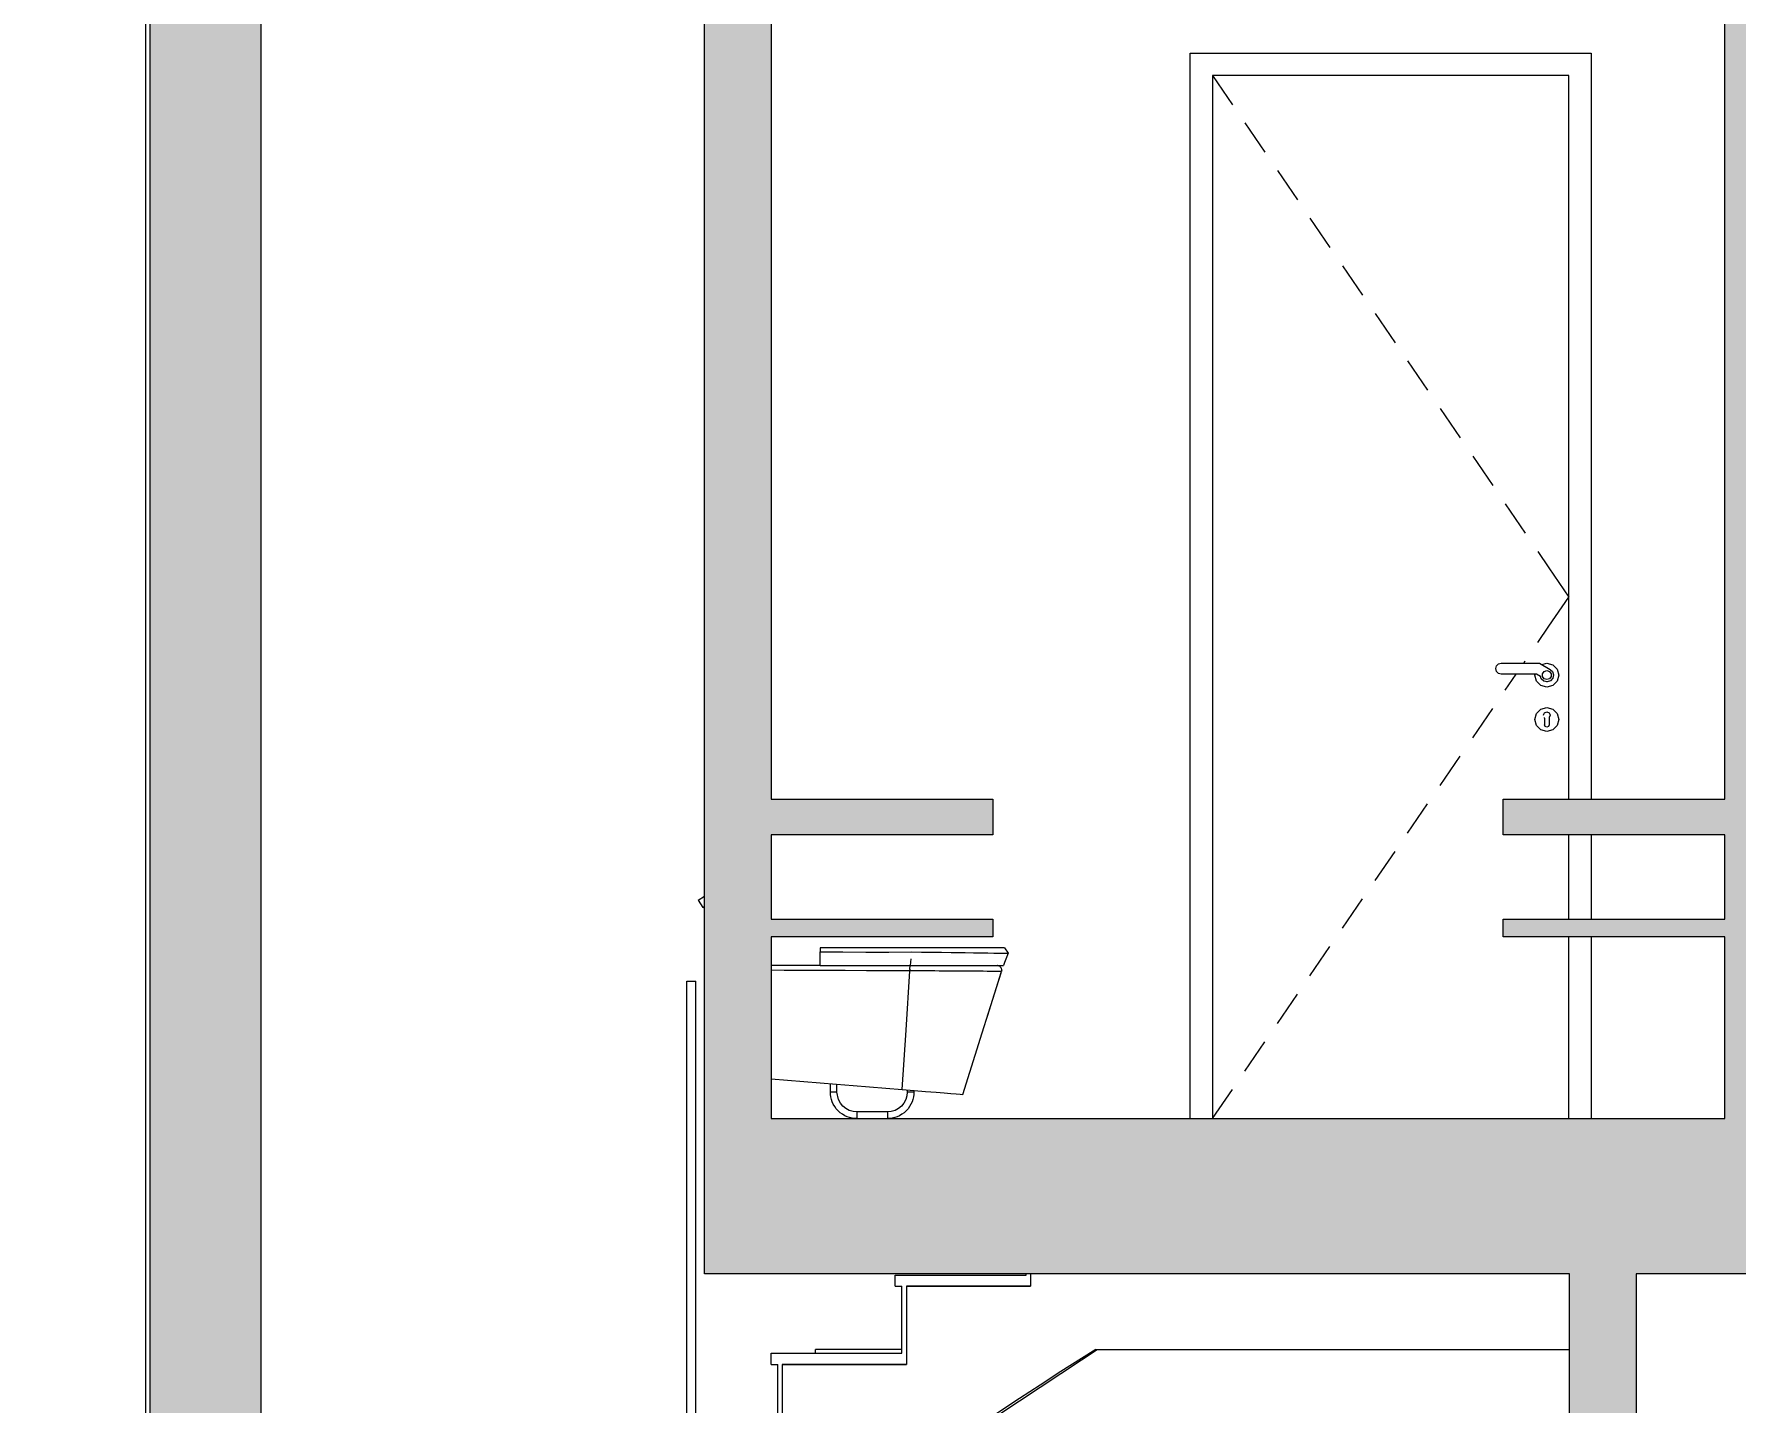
# Model space of a CAD drawing. Header units: metres. Extents: x -111189 to -108577, y -72951 to -72647.
# Drawn here: x -108886.759 to -108882.923, y -72939.253 to -72936.167 of the extents above; entities that cross this region are included whole.
import ezdxf

# ---------------------------------------------------------------- set-up
doc = ezdxf.new("R2010")
doc.units = ezdxf.units.M
doc.header["$MEASUREMENT"] = 0
for name, color, linetype in [('02 - PASSEIOS', 7, 'Continuous'), ('03 - LAJES', 7, 'Continuous'), ('04 - TECTO FALSO', 7, 'Continuous'), ('05 - PAREDES..35', 7, 'Continuous'), ('06 - ESCADA INTERIOR', 7, 'Continuous'), ('06 - FORRA', 7, 'Continuous'), ('08 - EQUIPAMENTO FIXO', 7, 'Continuous'), ('12 - COTAS GERAIS', 7, 'Continuous')]:
    doc.layers.add(name, color=color, linetype=linetype)
doc.styles.add('ESTILO_GERADO_7', font='')
doc.styles.get('ESTILO_GERADO_7').set_extended_font_data('Helvetica')
doc.dimstyles.new('ESTILO_GERADO__5', dxfattribs={"dimtxt": 0.15, "dimasz": 0.114, "dimexe": 0.18, "dimexo": 0.0625, "dimgap": 0, "dimtad": 1, "dimzin": 0, "dimdsep": 46, "dimtxsty": 'ESTILO_GERADO_7', "dimblk": 'ARROWHEAD_2', "dimblk1": 'ARROWHEAD_2', "dimblk2": 'ARROWHEAD_2', "dimcen": 0.09, "dimse1": 1, "dimse2": 1, "dimclrd": 7, "dimclre": 7, "dimclrt": 7, "dimadec": 0, "dimazin": 0, "dimtfac": 1, "dimtdec": 4, "dimtmove": 0, "dimatfit": 3, "dimfxl": 1, "dimtolj": 1, "dimtzin": 0, "dimarcsym": 0})

# ---------------------------------------------------------------- blocks, each defined once
blk = doc.blocks.new('Corte Elem_768_1', base_point=(-109050.7279, -72941.9624))
at = {"layer": '05 - PAREDES..35', "linetype": 'Continuous', "lineweight": 13}
blk.add_hatch(color=251, dxfattribs=at).paths.add_polyline_path([(-108886.2478, -72938.9624), (-108886.4978, -72938.9624), (-108886.4978, -72942.1124), (-108886.2478, -72942.1124)])
at = {"layer": '05 - PAREDES..35', "color": 7, "linetype": 'Continuous', "lineweight": 20}
for p, q in [((-108886.4978, -72941.3624), (-108886.4978, -72938.9624)), ((-108886.2478, -72938.9624), (-108886.2478, -72940.5519)), ((-108886.2478, -72940.953), (-108886.2478, -72942.1124))]:
    blk.add_line(p, q, dxfattribs=at)
blk = doc.blocks.new('Corte Elem_772_1', base_point=(-109050.7279, -72941.9624))
at = {"layer": '03 - LAJES', "linetype": 'Continuous', "lineweight": 13}
for points in [[(-108886.4978, -72938.9624), (-108886.2478, -72938.9624), (-108886.2478, -72938.7624), (-108886.4978, -72938.7624)], [(-108885.2478, -72938.7624), (-108885.2478, -72938.9624), (-108876.3478, -72938.9624), (-108876.3478, -72938.7624)]]:
    blk.add_hatch(color=251, dxfattribs=at).paths.add_polyline_path(points)
at = {"layer": '03 - LAJES', "color": 7, "linetype": 'Continuous', "lineweight": 20}
for p, q in [((-108886.4978, -72938.9624), (-108886.4978, -72938.7624)), ((-108886.2478, -72938.7624), (-108886.2478, -72938.9624)), ((-108885.2478, -72938.9624), (-108885.2478, -72938.7624)), ((-108883.2978, -72938.9624), (-108885.2478, -72938.9624)), ((-108882.2478, -72938.9624), (-108883.1478, -72938.9624))]:
    blk.add_line(p, q, dxfattribs=at)
blk = doc.blocks.new('Corte Elem_794_1', base_point=(-109050.7279, -72941.9624))
at = {"layer": '05 - PAREDES..35', "linetype": 'Continuous', "lineweight": 13}
blk.add_hatch(color=251, dxfattribs=at).paths.add_polyline_path([(-108883.1478, -72942.1124), (-108883.1478, -72938.9624), (-108883.2978, -72938.9624), (-108883.2978, -72942.1124)])
at = {"layer": '05 - PAREDES..35', "color": 7, "linetype": 'Continuous', "lineweight": 20}
for p, q in [((-108883.2978, -72941.9624), (-108883.2978, -72938.9624)), ((-108883.1478, -72938.9624), (-108883.1478, -72941.2424)), ((-108883.1478, -72941.3224), (-108883.1478, -72941.5124)), ((-108883.1478, -72941.5524), (-108883.1478, -72941.9624))]:
    blk.add_line(p, q, dxfattribs=at)
blk = doc.blocks.new('Corte Elem_800_1', base_point=(-109050.7279, -72941.9624))
at = {"layer": '05 - PAREDES..35', "linetype": 'Continuous', "lineweight": 13}
blk.add_hatch(color=251, dxfattribs=at).paths.add_polyline_path([(-108886.2478, -72934.6692), (-108886.4978, -72934.6692), (-108886.4978, -72938.7624), (-108886.2478, -72938.7624)])
at = {"layer": '05 - PAREDES..35', "color": 7, "linetype": 'Continuous', "lineweight": 20}
for p, q in [((-108886.4978, -72938.7624), (-108886.4978, -72934.6692)), ((-108886.2478, -72934.6692), (-108886.2478, -72936.0424)), ((-108886.2478, -72936.0624), (-108886.2478, -72938.7624))]:
    blk.add_line(p, q, dxfattribs=at)
blk = doc.blocks.new('Corte Elem_803_1', base_point=(-109050.7279, -72941.9624))
at = {"layer": '05 - PAREDES..35', "linetype": 'Continuous', "lineweight": 13}
blk.add_hatch(color=251, dxfattribs=at).paths.add_polyline_path([(-108885.2478, -72934.6692), (-108885.2478, -72938.7624), (-108885.0978, -72938.7624), (-108885.0978, -72934.6692)])
at = {"layer": '05 - PAREDES..35', "color": 7, "linetype": 'Continuous', "lineweight": 20}
for p, q in [((-108885.2478, -72936.0424), (-108885.2478, -72934.6692)), ((-108885.0978, -72934.6692), (-108885.0978, -72934.9868)), ((-108885.0978, -72935.0097), (-108885.0978, -72937.8924)), ((-108885.2478, -72938.7624), (-108885.2478, -72936.0624)), ((-108885.0978, -72937.9724), (-108885.0978, -72938.1624)), ((-108885.0978, -72938.2024), (-108885.0978, -72938.6124))]:
    blk.add_line(p, q, dxfattribs=at)
blk = doc.blocks.new('Corte Elem_806_1', base_point=(-109050.7279, -72941.9624))
at = {"layer": '05 - PAREDES..35', "linetype": 'Continuous', "lineweight": 13}
blk.add_hatch(color=251, dxfattribs=at).paths.add_polyline_path([(-108882.9478, -72938.7624), (-108882.7978, -72938.7624), (-108882.7978, -72934.6692), (-108882.9478, -72934.6692)])
at = {"layer": '05 - PAREDES..35', "color": 7, "linetype": 'Continuous', "lineweight": 20}
for p, q in [((-108882.9478, -72937.8924), (-108882.9478, -72934.6692)), ((-108882.7978, -72934.6692), (-108882.7978, -72936.2124)), ((-108882.9478, -72938.1624), (-108882.9478, -72937.9724)), ((-108882.9478, -72938.6124), (-108882.9478, -72938.2024)), ((-108882.7978, -72938.5124), (-108882.7978, -72938.6124))]:
    blk.add_line(p, q, dxfattribs=at)
blk = doc.blocks.new('Corte Elem_810_1', base_point=(-109050.7279, -72941.9624))
at = {"layer": '03 - LAJES', "linetype": 'Continuous', "lineweight": 13}
blk.add_hatch(color=251, dxfattribs=at).paths.add_polyline_path([(-108885.0978, -72938.7624), (-108882.9478, -72938.7624), (-108882.9478, -72938.6124), (-108885.0978, -72938.6124)])
at = {"layer": '03 - LAJES', "color": 7, "linetype": 'Continuous', "lineweight": 20}
blk.add_line((-108885.0978, -72938.6124), (-108882.9478, -72938.6124), dxfattribs=at)
blk = doc.blocks.new('Corte Elem_811_1', base_point=(-109050.7279, -72941.9624))
at = {"layer": '08 - EQUIPAMENTO FIXO', "color": 7, "linetype": 'Continuous', "lineweight": 13}
for p, q in [((-108884.7799, -72938.2275), (-108884.9873, -72938.2275)), ((-108884.9873, -72938.2275), (-108884.9873, -72938.2286)), ((-108884.9873, -72938.2286), (-108884.9873, -72938.2296)), ((-108884.9873, -72938.2296), (-108884.9873, -72938.2307)), ((-108884.9873, -72938.2307), (-108884.9873, -72938.2318)), ((-108884.9873, -72938.2318), (-108884.9873, -72938.2328)), ((-108884.9873, -72938.2328), (-108884.9873, -72938.2339)), ((-108884.9873, -72938.2339), (-108884.9873, -72938.235)), ((-108884.9873, -72938.235), (-108884.9873, -72938.236)), ((-108884.9873, -72938.252), (-108884.9873, -72938.236)), ((-108884.9873, -72938.236), (-108884.9358, -72938.2367)), ((-108884.9358, -72938.2367), (-108884.8842, -72938.2368)), ((-108884.8842, -72938.2368), (-108884.8326, -72938.2369)), ((-108884.8326, -72938.2369), (-108884.7811, -72938.2367)), ((-108884.7811, -72938.2367), (-108884.7587, -72938.237)), ((-108884.7499, -72938.2275), (-108884.7799, -72938.2275)), ((-108884.7587, -72938.237), (-108884.7362, -72938.2371)), ((-108884.7191, -72938.2275), (-108884.7499, -72938.2275)), ((-108884.7362, -72938.2371), (-108884.714, -72938.2373)), ((-108884.6891, -72938.2275), (-108884.7191, -72938.2275)), ((-108884.714, -72938.2373), (-108884.6921, -72938.2376)), ((-108884.6921, -72938.2376), (-108884.676, -72938.2379)), ((-108884.6603, -72938.2275), (-108884.6891, -72938.2275)), ((-108884.676, -72938.2379), (-108884.6605, -72938.2381)), ((-108884.6605, -72938.2381), (-108884.6418, -72938.2384)), ((-108884.6357, -72938.2275), (-108884.6603, -72938.2275)), ((-108884.6418, -72938.2384), (-108884.6247, -72938.2387)), ((-108884.6138, -72938.2275), (-108884.6357, -72938.2275)), ((-108884.6247, -72938.2387), (-108884.6093, -72938.2389)), ((-108884.5959, -72938.2275), (-108884.6138, -72938.2275)), ((-108884.6093, -72938.2389), (-108884.5958, -72938.2391)), ((-108884.5827, -72938.2275), (-108884.5959, -72938.2275)), ((-108884.5746, -72938.2275), (-108884.5827, -72938.2275)), ((-108884.5719, -72938.2275), (-108884.5746, -72938.2275)), ((-108884.5719, -72938.2275), (-108884.5637, -72938.2396)), ((-108885.0193, -72938.2675), (-108885.0978, -72938.2675)), ((-108884.9873, -72938.2675), (-108885.0193, -72938.2675)), ((-108884.9873, -72938.2675), (-108884.9873, -72938.252)), ((-108884.9873, -72938.2675), (-108884.8849, -72938.2675)), ((-108884.8849, -72938.2675), (-108884.7843, -72938.2675)), ((-108884.7851, -72938.2755), (-108884.785, -72938.2736)), ((-108884.7851, -72938.2755), (-108884.7851, -72938.2768)), ((-108884.7851, -72938.278), (-108884.7851, -72938.2768)), ((-108884.785, -72938.2736), (-108884.7849, -72938.2718)), ((-108884.7849, -72938.2718), (-108884.7847, -72938.2703)), ((-108884.7847, -72938.2703), (-108884.7845, -72938.269)), ((-108884.7845, -72938.269), (-108884.7842, -72938.2681)), ((-108884.7827, -72938.2522), (-108884.7843, -72938.2675)), ((-108884.7843, -72938.2675), (-108884.7443, -72938.2675)), ((-108884.7842, -72938.2681), (-108884.784, -72938.2676)), ((-108884.784, -72938.2676), (-108884.7838, -72938.2675)), ((-108884.7443, -72938.2675), (-108884.7049, -72938.2675)), ((-108884.7049, -72938.2675), (-108884.6703, -72938.2675)), ((-108884.6703, -72938.2675), (-108884.6678, -72938.2675)), ((-108884.6678, -72938.2675), (-108884.6389, -72938.2675)), ((-108884.6389, -72938.2675), (-108884.6156, -72938.2675)), ((-108884.6156, -72938.2675), (-108884.5969, -72938.2675)), ((-108884.5969, -72938.2675), (-108884.5865, -72938.2675)), ((-108884.5958, -72938.2391), (-108884.5875, -72938.2393)), ((-108884.5868, -72938.2675), (-108884.5878, -72938.2675)), ((-108884.5875, -72938.2393), (-108884.5804, -72938.2394)), ((-108884.5857, -72938.2677), (-108884.5868, -72938.2675)), ((-108884.5865, -72938.2675), (-108884.5822, -72938.2675)), ((-108884.5846, -72938.268), (-108884.5857, -72938.2677)), ((-108884.5835, -72938.2684), (-108884.5846, -72938.268)), ((-108884.5825, -72938.269), (-108884.5835, -72938.2684)), ((-108884.5815, -72938.2698), (-108884.5825, -72938.269)), ((-108884.5822, -72938.2675), (-108884.5742, -72938.2675)), ((-108884.5805, -72938.2706), (-108884.5815, -72938.2698)), ((-108884.5797, -72938.2716), (-108884.5805, -72938.2706)), ((-108884.5804, -72938.2394), (-108884.5744, -72938.2395)), ((-108884.579, -72938.2726), (-108884.5797, -72938.2716)), ((-108884.5785, -72938.2738), (-108884.579, -72938.2726)), ((-108884.5781, -72938.275), (-108884.5785, -72938.2738)), ((-108884.5779, -72938.2761), (-108884.5781, -72938.275)), ((-108884.5778, -72938.2773), (-108884.5779, -72938.2761)), ((-108884.5778, -72938.2784), (-108884.5778, -72938.2773)), ((-108884.5744, -72938.2395), (-108884.5697, -72938.2395)), ((-108884.5716, -72938.2607), (-108884.5742, -72938.2675)), ((-108884.5716, -72938.2607), (-108884.5741, -72938.2675)), ((-108884.5685, -72938.2527), (-108884.5716, -72938.2607)), ((-108884.5697, -72938.2395), (-108884.5657, -72938.2396)), ((-108884.5637, -72938.2396), (-108884.5685, -72938.2527)), ((-108884.5657, -72938.2396), (-108884.5637, -72938.2396)), ((-108885.0684, -72938.2781), (-108885.0978, -72938.278)), ((-108885.0389, -72938.2782), (-108885.0684, -72938.2781)), ((-108885.0094, -72938.2783), (-108885.0389, -72938.2782)), ((-108884.9799, -72938.2784), (-108885.0094, -72938.2783)), ((-108884.9312, -72938.2786), (-108884.9799, -72938.2784)), ((-108884.8825, -72938.2788), (-108884.9312, -72938.2786)), ((-108884.8338, -72938.279), (-108884.8825, -72938.2788)), ((-108884.7851, -72938.2791), (-108884.8338, -72938.279)), ((-108884.7936, -72938.4129), (-108884.7851, -72938.2791)), ((-108884.7851, -72938.2791), (-108884.7851, -72938.278)), ((-108884.7679, -72938.2793), (-108884.7851, -72938.2791)), ((-108884.7506, -72938.2794), (-108884.7679, -72938.2793)), ((-108884.7284, -72938.2795), (-108884.7506, -72938.2794)), ((-108884.7193, -72938.2796), (-108884.7284, -72938.2795)), ((-108884.7103, -72938.2796), (-108884.7193, -72938.2796)), ((-108884.7013, -72938.2797), (-108884.7103, -72938.2796)), ((-108884.6924, -72938.2798), (-108884.7013, -72938.2797)), ((-108884.6837, -72938.2798), (-108884.6924, -72938.2798)), ((-108884.6752, -72938.2799), (-108884.6837, -72938.2798)), ((-108884.6604, -72938.28), (-108884.6752, -72938.2799)), ((-108884.6538, -72938.28), (-108884.6604, -72938.28)), ((-108884.6473, -72938.2801), (-108884.6538, -72938.28)), ((-108884.641, -72938.2801), (-108884.6473, -72938.2801)), ((-108884.6354, -72938.2801), (-108884.641, -72938.2801)), ((-108884.6299, -72938.2802), (-108884.6354, -72938.2801)), ((-108884.6197, -72938.2802), (-108884.6299, -72938.2802)), ((-108884.622, -72938.4191), (-108884.5792, -72938.2836)), ((-108884.6105, -72938.2803), (-108884.6197, -72938.2802)), ((-108884.5974, -72938.2804), (-108884.6105, -72938.2803)), ((-108884.6103, -72938.3816), (-108884.5783, -72938.2805)), ((-108884.5937, -72938.2804), (-108884.5974, -72938.2804)), ((-108884.5904, -72938.2804), (-108884.5937, -72938.2804)), ((-108884.5872, -72938.2804), (-108884.5904, -72938.2804)), ((-108884.5845, -72938.2805), (-108884.5872, -72938.2804)), ((-108884.5801, -72938.2805), (-108884.5845, -72938.2805)), ((-108884.5783, -72938.2805), (-108884.5801, -72938.2805)), ((-108884.578, -72938.2795), (-108884.5783, -72938.2805)), ((-108884.578, -72938.2795), (-108884.5778, -72938.2784)), ((-108884.8022, -72938.5467), (-108884.7936, -72938.4129)), ((-108884.6658, -72938.5576), (-108884.622, -72938.4191)), ((-108885.0978, -72938.523), (-108885.0609, -72938.526)), ((-108885.0609, -72938.526), (-108885.024, -72938.5289)), ((-108885.024, -72938.5289), (-108884.987, -72938.5319)), ((-108884.987, -72938.5319), (-108884.9501, -72938.5348)), ((-108884.9643, -72938.5368), (-108884.9643, -72938.5337)), ((-108884.9643, -72938.5524), (-108884.9643, -72938.5368)), ((-108884.9501, -72938.5348), (-108884.9131, -72938.5378)), ((-108884.9493, -72938.5524), (-108884.9493, -72938.5349)), ((-108884.9131, -72938.5378), (-108884.8762, -72938.5408)), ((-108884.8762, -72938.5408), (-108884.8392, -72938.5437)), ((-108884.8392, -72938.5437), (-108884.8022, -72938.5467)), ((-108884.9632, -72938.5524), (-108884.9643, -72938.5524)), ((-108884.9641, -72938.5578), (-108884.9643, -72938.5524)), ((-108884.9633, -72938.5633), (-108884.9641, -72938.5578)), ((-108884.962, -72938.5689), (-108884.9633, -72938.5633)), ((-108884.9599, -72938.5524), (-108884.9632, -72938.5524)), ((-108884.9601, -72938.5745), (-108884.962, -72938.5689)), ((-108884.9576, -72938.58), (-108884.9601, -72938.5745)), ((-108884.9548, -72938.5524), (-108884.9599, -72938.5524)), ((-108884.9545, -72938.5853), (-108884.9576, -72938.58)), ((-108884.9493, -72938.5524), (-108884.9548, -72938.5524)), ((-108884.9459, -72938.5696), (-108884.9493, -72938.5524)), ((-108884.9417, -72938.5774), (-108884.9459, -72938.5696)), ((-108884.9361, -72938.5842), (-108884.9417, -72938.5774)), ((-108884.7983, -72938.5774), (-108884.8039, -72938.5842)), ((-108884.8022, -72938.5467), (-108884.7756, -72938.5488)), ((-108884.7942, -72938.5696), (-108884.7983, -72938.5774)), ((-108884.7916, -72938.5612), (-108884.7942, -72938.5696)), ((-108884.7908, -72938.5524), (-108884.7916, -72938.5612)), ((-108884.7908, -72938.5476), (-108884.7908, -72938.5524)), ((-108884.7852, -72938.5524), (-108884.7908, -72938.5524)), ((-108884.7825, -72938.58), (-108884.7855, -72938.5853)), ((-108884.7801, -72938.5524), (-108884.7852, -72938.5524)), ((-108884.78, -72938.5745), (-108884.7825, -72938.58)), ((-108884.7768, -72938.5524), (-108884.7801, -72938.5524)), ((-108884.7781, -72938.5689), (-108884.78, -72938.5745)), ((-108884.7768, -72938.5633), (-108884.7781, -72938.5689)), ((-108884.7758, -72938.5524), (-108884.7768, -72938.5524)), ((-108884.776, -72938.5578), (-108884.7768, -72938.5633)), ((-108884.7758, -72938.5524), (-108884.776, -72938.5578)), ((-108884.7758, -72938.5488), (-108884.7758, -72938.5524)), ((-108884.7756, -72938.5488), (-108884.7498, -72938.5509)), ((-108884.7498, -72938.5509), (-108884.7258, -72938.5528)), ((-108884.7258, -72938.5528), (-108884.7074, -72938.5543)), ((-108884.7074, -72938.5543), (-108884.6928, -72938.5554)), ((-108884.6928, -72938.5554), (-108884.681, -72938.5564)), ((-108884.681, -72938.5564), (-108884.6717, -72938.5571)), ((-108884.6717, -72938.5571), (-108884.666, -72938.5576)), ((-108884.666, -72938.5576), (-108884.6658, -72938.5576)), ((-108884.9509, -72938.5902), (-108884.9545, -72938.5853)), ((-108884.9467, -72938.5948), (-108884.9509, -72938.5902)), ((-108884.9421, -72938.599), (-108884.9467, -72938.5948)), ((-108884.9371, -72938.6026), (-108884.9421, -72938.599)), ((-108884.9319, -72938.6057), (-108884.9371, -72938.6026)), ((-108884.9293, -72938.5898), (-108884.9361, -72938.5842)), ((-108884.9264, -72938.6082), (-108884.9319, -72938.6057)), ((-108884.9215, -72938.594), (-108884.9293, -72938.5898)), ((-108884.9208, -72938.6101), (-108884.9264, -72938.6082)), ((-108884.9131, -72938.5966), (-108884.9215, -72938.594)), ((-108884.9152, -72938.6114), (-108884.9208, -72938.6101)), ((-108884.9097, -72938.6122), (-108884.9152, -72938.6114)), ((-108884.9043, -72938.5974), (-108884.9131, -72938.5966)), ((-108884.9043, -72938.6124), (-108884.9097, -72938.6122)), ((-108884.8815, -72938.5974), (-108884.9043, -72938.5974)), ((-108884.9043, -72938.5974), (-108884.9043, -72938.6029)), ((-108884.9043, -72938.6029), (-108884.9043, -72938.608)), ((-108884.9043, -72938.608), (-108884.9043, -72938.6114)), ((-108884.9043, -72938.6114), (-108884.9043, -72938.6124)), ((-108884.8586, -72938.5974), (-108884.8815, -72938.5974)), ((-108884.8358, -72938.5974), (-108884.8586, -72938.5974)), ((-108884.827, -72938.5966), (-108884.8358, -72938.5974)), ((-108884.8358, -72938.5974), (-108884.8358, -72938.6029)), ((-108884.8358, -72938.6029), (-108884.8358, -72938.608)), ((-108884.8358, -72938.608), (-108884.8358, -72938.6114)), ((-108884.8358, -72938.6114), (-108884.8358, -72938.6124)), ((-108884.8304, -72938.6122), (-108884.8358, -72938.6124)), ((-108884.8248, -72938.6114), (-108884.8304, -72938.6122)), ((-108884.8185, -72938.594), (-108884.827, -72938.5966)), ((-108884.8192, -72938.6101), (-108884.8248, -72938.6114)), ((-108884.8137, -72938.6082), (-108884.8192, -72938.6101)), ((-108884.8107, -72938.5898), (-108884.8185, -72938.594)), ((-108884.8082, -72938.6057), (-108884.8137, -72938.6082)), ((-108884.8039, -72938.5842), (-108884.8107, -72938.5898)), ((-108884.8029, -72938.6026), (-108884.8082, -72938.6057)), ((-108884.7979, -72938.599), (-108884.8029, -72938.6026)), ((-108884.7933, -72938.5948), (-108884.7979, -72938.599)), ((-108884.7892, -72938.5902), (-108884.7933, -72938.5948)), ((-108884.7855, -72938.5853), (-108884.7892, -72938.5902))]:
    blk.add_line(p, q, dxfattribs=at)
at = {"layer": '08 - EQUIPAMENTO FIXO', "color": 251, "linetype": 'Continuous', "lineweight": 13}
for p, q in [((-108884.8304, -72938.6122), (-108884.8304, -72938.6122)), ((-108884.8248, -72938.6114), (-108884.8248, -72938.6114)), ((-108884.8192, -72938.6101), (-108884.8192, -72938.6101)), ((-108884.8137, -72938.6082), (-108884.8137, -72938.6082)), ((-108884.8082, -72938.6057), (-108884.8082, -72938.6057)), ((-108884.8029, -72938.6026), (-108884.8029, -72938.6026)), ((-108884.7979, -72938.599), (-108884.7979, -72938.599)), ((-108884.7933, -72938.5948), (-108884.7933, -72938.5948))]:
    blk.add_line(p, q, dxfattribs=at)
blk = doc.blocks.new('Corte Elem_831_1', base_point=(-109050.7279, -72941.9624))
at = {"layer": '05 - PAREDES..35', "color": 251, "linetype": 'Continuous', "lineweight": 13}
for p, q in [((-108884.1532, -72938.6124), (-108884.1532, -72936.2104)), ((-108884.1532, -72936.2104), (-108883.2492, -72936.2104)), ((-108883.2492, -72936.2104), (-108883.2492, -72937.8924)), ((-108884.1032, -72936.2604), (-108884.1032, -72938.6124)), ((-108884.1032, -72936.2604), (-108884.0581, -72936.3265)), ((-108883.2992, -72936.2604), (-108884.1032, -72936.2604)), ((-108883.2992, -72937.8924), (-108883.2992, -72936.2604)), ((-108884.0298, -72936.3677), (-108883.9847, -72936.4338)), ((-108883.9565, -72936.4751), (-108883.9113, -72936.5411)), ((-108883.8831, -72936.5824), (-108883.838, -72936.6484)), ((-108883.8097, -72936.6897), (-108883.7646, -72936.7557)), ((-108883.7364, -72936.797), (-108883.6912, -72936.863)), ((-108883.663, -72936.9043), (-108883.6178, -72936.9704)), ((-108883.5896, -72937.0116), (-108883.5445, -72937.0777)), ((-108883.5163, -72937.119), (-108883.4711, -72937.185)), ((-108883.4429, -72937.2263), (-108883.3977, -72937.2923)), ((-108883.3695, -72937.3336), (-108883.3444, -72937.3704)), ((-108883.3444, -72937.3704), (-108883.2992, -72937.4364)), ((-108883.3444, -72937.5025), (-108883.2992, -72937.4364)), ((-108883.3695, -72937.5392), (-108883.3444, -72937.5025)), ((-108883.458, -72937.587), (-108883.4522, -72937.5854)), ((-108883.4522, -72937.5854), (-108883.366, -72937.5854)), ((-108883.4011, -72937.5854), (-108883.3977, -72937.5805)), ((-108883.366, -72937.5854), (-108883.3413, -72937.5997)), ((-108883.3607, -72937.5885), (-108883.3492, -72937.5854)), ((-108883.3492, -72937.5854), (-108883.3357, -72937.589)), ((-108883.4643, -72937.5979), (-108883.4627, -72937.5916)), ((-108883.4627, -72937.6042), (-108883.4643, -72937.5979)), ((-108883.4627, -72937.5916), (-108883.458, -72937.587)), ((-108883.458, -72937.6089), (-108883.4627, -72937.6042)), ((-108883.4522, -72937.6104), (-108883.458, -72937.6089)), ((-108883.3727, -72937.6104), (-108883.4522, -72937.6104)), ((-108883.4429, -72937.6466), (-108883.4182, -72937.6104)), ((-108883.3762, -72937.6124), (-108883.3757, -72937.6104)), ((-108883.3726, -72937.6259), (-108883.3762, -72937.6124)), ((-108883.3635, -72937.6157), (-108883.3727, -72937.6104)), ((-108883.3619, -72937.6207), (-108883.3635, -72937.6157)), ((-108883.3622, -72937.6199), (-108883.3625, -72937.6188)), ((-108883.3621, -72937.62), (-108883.3622, -72937.6199)), ((-108883.3561, -72937.6259), (-108883.3619, -72937.6207)), ((-108883.3587, -72937.6093), (-108883.3551, -72937.6043)), ((-108883.3587, -72937.6155), (-108883.3587, -72937.6093)), ((-108883.3551, -72937.6205), (-108883.3587, -72937.6155)), ((-108883.3567, -72937.6254), (-108883.3573, -72937.6248)), ((-108883.3551, -72937.6043), (-108883.3492, -72937.6024)), ((-108883.3492, -72937.6224), (-108883.3551, -72937.6205)), ((-108883.3492, -72937.6024), (-108883.3433, -72937.6043)), ((-108883.3433, -72937.6205), (-108883.3492, -72937.6224)), ((-108883.3433, -72937.6043), (-108883.3397, -72937.6093)), ((-108883.3397, -72937.6155), (-108883.3433, -72937.6205)), ((-108883.3413, -72937.5997), (-108883.3362, -72937.6047)), ((-108883.3359, -72937.6197), (-108883.3412, -72937.6253)), ((-108883.3397, -72937.6093), (-108883.3397, -72937.6155)), ((-108883.3362, -72937.6047), (-108883.3341, -72937.6122)), ((-108883.3341, -72937.6122), (-108883.3359, -72937.6197)), ((-108883.3357, -72937.589), (-108883.3258, -72937.5989)), ((-108883.3258, -72937.5989), (-108883.3222, -72937.6124)), ((-108883.3222, -72937.6124), (-108883.3258, -72937.6259)), ((-108883.3627, -72937.6358), (-108883.3726, -72937.6259)), ((-108883.3492, -72937.6394), (-108883.3627, -72937.6358)), ((-108883.3566, -72937.6254), (-108883.3567, -72937.6254)), ((-108883.3486, -72937.6275), (-108883.3561, -72937.6259)), ((-108883.3492, -72937.6274), (-108883.3496, -72937.6273)), ((-108883.3357, -72937.6358), (-108883.3492, -72937.6394)), ((-108883.3412, -72937.6253), (-108883.3486, -72937.6275)), ((-108883.3258, -72937.6259), (-108883.3357, -72937.6358)), ((-108883.5163, -72937.7539), (-108883.4711, -72937.6878)), ((-108883.3762, -72937.7124), (-108883.3726, -72937.6989)), ((-108883.3726, -72937.6989), (-108883.3627, -72937.689)), ((-108883.3627, -72937.689), (-108883.3492, -72937.6854)), ((-108883.3567, -72937.7027), (-108883.3559, -72937.7008)), ((-108883.3559, -72937.7008), (-108883.3546, -72937.6973)), ((-108883.3546, -72937.6973), (-108883.3492, -72937.695)), ((-108883.3492, -72937.6854), (-108883.3357, -72937.689)), ((-108883.3492, -72937.695), (-108883.3438, -72937.6973)), ((-108883.3438, -72937.6973), (-108883.3425, -72937.7008)), ((-108883.3425, -72937.7008), (-108883.3417, -72937.7027)), ((-108883.3357, -72937.689), (-108883.3258, -72937.6989)), ((-108883.3258, -72937.6989), (-108883.3222, -72937.7124)), ((-108883.3726, -72937.7259), (-108883.3762, -72937.7124)), ((-108883.3627, -72937.7358), (-108883.3726, -72937.7259)), ((-108883.3492, -72937.7394), (-108883.3627, -72937.7358)), ((-108883.3542, -72937.7095), (-108883.3542, -72937.708)), ((-108883.3542, -72937.7095), (-108883.3542, -72937.7124)), ((-108883.3542, -72937.7124), (-108883.3542, -72937.7153)), ((-108883.3542, -72937.7153), (-108883.3542, -72937.7211)), ((-108883.3542, -72937.7211), (-108883.3542, -72937.7249)), ((-108883.3527, -72937.7285), (-108883.3542, -72937.7249)), ((-108883.3492, -72937.7299), (-108883.3527, -72937.7285)), ((-108883.3457, -72937.7285), (-108883.3492, -72937.7299)), ((-108883.3357, -72937.7358), (-108883.3492, -72937.7394)), ((-108883.3442, -72937.7249), (-108883.3457, -72937.7285)), ((-108883.3417, -72937.7027), (-108883.3442, -72937.708)), ((-108883.3442, -72937.708), (-108883.3442, -72937.7095)), ((-108883.3442, -72937.7095), (-108883.3442, -72937.7124)), ((-108883.3442, -72937.7124), (-108883.3442, -72937.7153)), ((-108883.3442, -72937.7153), (-108883.3442, -72937.7211)), ((-108883.3442, -72937.7211), (-108883.3442, -72937.7249)), ((-108883.3258, -72937.7259), (-108883.3357, -72937.7358)), ((-108883.3222, -72937.7124), (-108883.3258, -72937.7259)), ((-108883.5896, -72937.8612), (-108883.5445, -72937.7952)), ((-108883.663, -72937.9685), (-108883.6178, -72937.9025)), ((-108883.2992, -72938.1624), (-108883.2992, -72937.9724)), ((-108883.2492, -72937.9724), (-108883.2492, -72938.1624)), ((-108883.7364, -72938.0758), (-108883.6912, -72938.0098)), ((-108883.8097, -72938.1832), (-108883.7646, -72938.1171)), ((-108883.8831, -72938.2905), (-108883.838, -72938.2244)), ((-108883.2992, -72938.6124), (-108883.2992, -72938.2024)), ((-108883.2492, -72938.2024), (-108883.2492, -72938.6124)), ((-108883.9565, -72938.3978), (-108883.9113, -72938.3317)), ((-108884.0298, -72938.5051), (-108883.9847, -72938.4391)), ((-108884.1032, -72938.6124), (-108884.0581, -72938.5464))]:
    blk.add_line(p, q, dxfattribs=at)
blk = doc.blocks.new('Corte Elem_878_1', base_point=(-109050.7279, -72941.9624))
at = {"layer": '08 - EQUIPAMENTO FIXO', "linetype": 'Continuous', "lineweight": 13}
blk.add_hatch(color=251, dxfattribs=at).paths.add_polyline_path([(-108885.0978, -72938.2024), (-108884.5978, -72938.2024), (-108884.5978, -72938.1624), (-108885.0978, -72938.1624)])
at = {"layer": '08 - EQUIPAMENTO FIXO', "color": 7, "linetype": 'Continuous', "lineweight": 20}
for p, q in [((-108885.0978, -72938.1624), (-108884.5978, -72938.1624)), ((-108884.5978, -72938.1624), (-108884.5978, -72938.2024)), ((-108884.5978, -72938.2024), (-108885.0978, -72938.2024))]:
    blk.add_line(p, q, dxfattribs=at)
blk = doc.blocks.new('Corte Elem_879_1', base_point=(-109050.7279, -72941.9624))
at = {"layer": '08 - EQUIPAMENTO FIXO', "linetype": 'Continuous', "lineweight": 13}
blk.add_hatch(color=251, dxfattribs=at).paths.add_polyline_path([(-108885.0978, -72937.9724), (-108884.5978, -72937.9724), (-108884.5978, -72937.8924), (-108885.0978, -72937.8924)])
at = {"layer": '08 - EQUIPAMENTO FIXO', "color": 7, "linetype": 'Continuous', "lineweight": 20}
for p, q in [((-108885.0978, -72937.8924), (-108884.5978, -72937.8924)), ((-108884.5978, -72937.8924), (-108884.5978, -72937.9724)), ((-108884.5978, -72937.9724), (-108885.0978, -72937.9724))]:
    blk.add_line(p, q, dxfattribs=at)
blk = doc.blocks.new('Corte Elem_882_1', base_point=(-109050.7279, -72941.9624))
at = {"layer": '08 - EQUIPAMENTO FIXO', "linetype": 'Continuous', "lineweight": 13}
blk.add_hatch(color=251, dxfattribs=at).paths.add_polyline_path([(-108883.4478, -72938.2024), (-108882.9478, -72938.2024), (-108882.9478, -72938.1624), (-108883.4478, -72938.1624)])
at = {"layer": '08 - EQUIPAMENTO FIXO', "color": 7, "linetype": 'Continuous', "lineweight": 20}
for p, q in [((-108883.4478, -72938.1624), (-108882.9478, -72938.1624)), ((-108883.4478, -72938.2024), (-108883.4478, -72938.1624)), ((-108882.9478, -72938.2024), (-108883.4478, -72938.2024))]:
    blk.add_line(p, q, dxfattribs=at)
blk = doc.blocks.new('Corte Elem_883_1', base_point=(-109050.7279, -72941.9624))
at = {"layer": '08 - EQUIPAMENTO FIXO', "linetype": 'Continuous', "lineweight": 13}
blk.add_hatch(color=251, dxfattribs=at).paths.add_polyline_path([(-108883.4478, -72937.8924), (-108883.4478, -72937.9724), (-108882.9478, -72937.9724), (-108882.9478, -72937.8924)])
at = {"layer": '08 - EQUIPAMENTO FIXO', "color": 7, "linetype": 'Continuous', "lineweight": 20}
for p, q in [((-108883.4478, -72937.8924), (-108882.9478, -72937.8924)), ((-108883.4478, -72937.9724), (-108883.4478, -72937.8924)), ((-108882.9478, -72937.9724), (-108883.4478, -72937.9724))]:
    blk.add_line(p, q, dxfattribs=at)
blk = doc.blocks.new('Corte Elem_908_1', base_point=(-109050.7279, -72941.9624))
at = {"layer": '02 - PASSEIOS', "linetype": 'Continuous', "lineweight": 13}
blk.add_hatch(color=251, dxfattribs=at).paths.add_polyline_path([(-108885.2878, -72939.3506), (-108885.2678, -72939.3506), (-108885.2678, -72939.3268), (-108885.2878, -72939.3268)])
at = {"layer": '02 - PASSEIOS', "color": 251, "linetype": 'Continuous', "lineweight": 13}
for p, q in [((-108885.2878, -72938.6177), (-108885.2878, -72938.3027)), ((-108885.2878, -72938.3027), (-108885.2678, -72938.3027)), ((-108885.2678, -72938.6177), (-108885.2678, -72938.3027))]:
    blk.add_line(p, q, dxfattribs=at)
at = {"layer": '02 - PASSEIOS', "color": 7, "linetype": 'Continuous', "lineweight": 13}
for p, q in [((-108885.2878, -72939.3268), (-108885.2878, -72938.6177)), ((-108885.2678, -72939.3268), (-108885.2678, -72938.6177))]:
    blk.add_line(p, q, dxfattribs=at)
at = {"layer": '02 - PASSEIOS', "color": 7, "linetype": 'Continuous', "lineweight": 20}
for p, q in [((-108885.2878, -72939.3506), (-108885.2878, -72939.3268)), ((-108885.2878, -72939.3268), (-108885.2678, -72939.3268)), ((-108885.2678, -72939.3506), (-108885.2878, -72939.3506)), ((-108885.2678, -72939.3268), (-108885.2678, -72939.3506))]:
    blk.add_line(p, q, dxfattribs=at)
blk = doc.blocks.new('Corte Elem_945_1', base_point=(-109050.7279, -72941.9624))
at = {"layer": '06 - ESCADA INTERIOR', "color": 251, "linetype": 'Continuous', "lineweight": 13}
blk.add_line((-108885.0828, -72939.3177), (-108885.0828, -72939.1664), dxfattribs=at)
blk = doc.blocks.new('Corte Elem_946_1', base_point=(-109050.7279, -72941.9624))
at = {"layer": '06 - ESCADA INTERIOR', "color": 251, "linetype": 'Continuous', "lineweight": 13}
for p, q in [((-108885.0978, -72939.1414), (-108884.8028, -72939.1414)), ((-108885.0978, -72939.1664), (-108885.0978, -72939.1414)), ((-108885.0978, -72939.1664), (-108885.0828, -72939.1664)), ((-108885.0728, -72939.1664), (-108884.7928, -72939.1664))]:
    blk.add_line(p, q, dxfattribs=at)
blk = doc.blocks.new('Corte Elem_947_1', base_point=(-109050.7279, -72941.9624))
at = {"layer": '06 - ESCADA INTERIOR', "linetype": 'Continuous', "lineweight": 13}
blk.add_hatch(color=251, dxfattribs=at).paths.add_polyline_path([(-108886.2478, -72940.5769), (-108886.2478, -72940.953), (-108885.9838, -72940.9521), (-108885.9368, -72940.9519), (-108885.4088, -72940.9501), (-108885.3618, -72940.9499), (-108885.0978, -72940.949), (-108885.0978, -72940.5769)])
at = {"layer": '06 - ESCADA INTERIOR', "color": 251, "linetype": 'Continuous', "lineweight": 13}
for p, q in [((-108884.5128, -72938.9624), (-108884.5128, -72938.99)), ((-108884.5128, -72938.99), (-108884.7928, -72938.99)), ((-108884.7928, -72938.99), (-108884.7928, -72939.1664)), ((-108884.3978, -72939.1533), (-108884.4445, -72939.1828)), ((-108884.4445, -72939.1866), (-108884.3978, -72939.156)), ((-108884.3656, -72939.133), (-108884.3978, -72939.1533)), ((-108884.3978, -72939.156), (-108884.3627, -72939.133)), ((-108884.7928, -72939.1664), (-108885.0728, -72939.1664)), ((-108885.0728, -72939.1664), (-108885.0728, -72939.3427)), ((-108884.4445, -72939.1828), (-108884.4912, -72939.2131)), ((-108884.4912, -72939.2174), (-108884.4445, -72939.1866)), ((-108884.4912, -72939.2131), (-108884.5378, -72939.2433)), ((-108884.5378, -72939.2483), (-108884.4912, -72939.2174)), ((-108884.5845, -72939.2742), (-108884.5978, -72939.283)), ((-108884.5378, -72939.2433), (-108884.5845, -72939.2742)), ((-108884.5845, -72939.2793), (-108884.5378, -72939.2483)), ((-108884.5978, -72939.2882), (-108884.5845, -72939.2793)), ((-108885.0728, -72939.3427), (-108885.0728, -72939.519)), ((-108885.0728, -72939.519), (-108885.0728, -72939.6703)), ((-108885.0728, -72939.6703), (-108885.0728, -72939.6953))]:
    blk.add_line(p, q, dxfattribs=at)
at = {"layer": '06 - ESCADA INTERIOR', "color": 7, "linetype": 'Continuous', "lineweight": 20}
for p, q in [((-108885.0978, -72940.5769), (-108885.0978, -72940.949)), ((-108885.9838, -72940.9521), (-108886.2478, -72940.953)), ((-108885.9368, -72940.9519), (-108885.9838, -72940.9521)), ((-108885.4088, -72940.9501), (-108885.9368, -72940.9519)), ((-108885.3618, -72940.9499), (-108885.4088, -72940.9501)), ((-108885.2478, -72940.9496), (-108885.3618, -72940.9499))]:
    blk.add_line(p, q, dxfattribs=at)
blk = doc.blocks.new('Corte Elem_948_1', base_point=(-109050.7279, -72941.9624))
at = {"layer": '02 - PASSEIOS', "color": 251, "linetype": 'Continuous', "lineweight": 13}
for p, q in [((-108885.262, -72938.1196), (-108885.2478, -72938.1108)), ((-108885.262, -72938.1196), (-108885.2515, -72938.1366)), ((-108885.2515, -72938.1366), (-108885.2478, -72938.1343))]:
    blk.add_line(p, q, dxfattribs=at)
blk = doc.blocks.new('Corte Elem_949_1', base_point=(-109050.7279, -72941.9624))
at = {"layer": '05 - PAREDES..35', "color": 251, "linetype": 'Continuous', "lineweight": 13}
for p, q in [((-108886.2478, -72935.8019), (-108885.2478, -72935.8019)), ((-108884.9978, -72939.1414), (-108884.9978, -72939.133))]:
    blk.add_line(p, q, dxfattribs=at)
blk = doc.blocks.new('Corte Elem_952_1', base_point=(-109050.7279, -72941.9624))
at = {"layer": '04 - TECTO FALSO', "color": 251, "linetype": 'Continuous', "lineweight": 13}
blk.add_line((-108884.3656, -72939.133), (-108883.2978, -72939.133), dxfattribs=at)
blk = doc.blocks.new('Corte Elem_954_1', base_point=(-109050.7279, -72941.9624))
at = {"layer": '06 - FORRA', "color": 251, "linetype": 'Continuous', "lineweight": 13}
blk.add_line((-108886.5078, -72935.7194), (-108886.5078, -72941.3624), dxfattribs=at)
blk = doc.blocks.new('Corte Elem_965_1', base_point=(-109050.7279, -72941.9624))
at = {"layer": '06 - ESCADA INTERIOR', "color": 251, "linetype": 'Continuous', "lineweight": 13}
blk.add_line((-108884.8028, -72939.1414), (-108884.8028, -72938.99), dxfattribs=at)
blk = doc.blocks.new('Corte Elem_966_1', base_point=(-109050.7279, -72941.9624))
at = {"layer": '06 - ESCADA INTERIOR', "color": 251, "linetype": 'Continuous', "lineweight": 13}
for p, q in [((-108884.8178, -72938.965), (-108884.5228, -72938.965)), ((-108884.8178, -72938.99), (-108884.8178, -72938.965)), ((-108884.8178, -72938.99), (-108884.8028, -72938.99)), ((-108884.7928, -72938.99), (-108884.5128, -72938.99))]:
    blk.add_line(p, q, dxfattribs=at)
blk = doc.blocks.new('Corte Elem_967_1', base_point=(-109050.7279, -72941.9624))
at = {"layer": '06 - ESCADA INTERIOR', "color": 251, "linetype": 'Continuous', "lineweight": 13}
blk.add_line((-108884.5228, -72938.965), (-108884.5228, -72938.9624), dxfattribs=at)
blk = doc.blocks.new('Corte Elem_968_1', base_point=(-109050.7279, -72941.9624))
at = {"layer": '05 - PAREDES..35', "color": 251, "linetype": 'Continuous', "lineweight": 13}
blk.add_line((-108884.8028, -72939.133), (-108884.9978, -72939.133), dxfattribs=at)
blk = doc.blocks.new('*D1647', base_point=(-109050.7279, -72941.9624))
at = {"layer": '12 - COTAS GERAIS', "color": 7, "linetype": 'Continuous', "lineweight": 5, "transparency": 16777216}
for p, q in [((-108881.0557, -72935.7836), (-108880.9057, -72935.8702)), ((-108880.8682, -72935.8269), (-108881.0932, -72935.8269)), ((-108880.9807, -72938.6124), (-108880.9807, -72935.8269)), ((-108881.0557, -72938.5691), (-108880.9057, -72938.6557)), ((-108880.8682, -72938.6124), (-108881.0932, -72938.6124)), ((-108880.9807, -72938.6858), (-108880.9807, -72938.6124))]:
    blk.add_line(p, q, dxfattribs=at)
at = {"layer": '12 - COTAS GERAIS', "color": 7, "lineweight": 5, "transparency": 16777216, "insert": (-108881.0107, -72937.4257), "char_height": 0.15, "attachment_point": 7, "rotation": 90, "style": 'ESTILO_GERADO_7'}
blk.add_mtext('\\A1;{\\pql;\\fHelvetica|b0|i0|c0|p0;\\W1.000000;2,79}', dxfattribs=at)
blk = doc.blocks.new('ARROWHEAD_2')
at = {"color": 0, "linetype": 'Continuous', "lineweight": 0}
for p, q in [((-0.378, -0.655), (0.378, 0.655)), ((0, 0), (-1, 0))]:
    blk.add_line(p, q, dxfattribs=at)
blk = doc.blocks.new('*D1650', base_point=(-109050.7279, -72941.9624))
at = {"layer": '12 - COTAS GERAIS', "color": 7, "linetype": 'Continuous', "lineweight": 5, "transparency": 16777216}
for p, q in [((-108881.0557, -72938.9191), (-108880.9057, -72939.0057)), ((-108880.8682, -72938.9624), (-108881.0932, -72938.9624)), ((-108880.9807, -72941.9624), (-108880.9807, -72938.9624)), ((-108881.0557, -72941.9191), (-108880.9057, -72942.0057)), ((-108880.8682, -72941.9624), (-108881.0932, -72941.9624)), ((-108880.9807, -72942.0358), (-108880.9807, -72941.9624))]:
    blk.add_line(p, q, dxfattribs=at)
at = {"layer": '12 - COTAS GERAIS', "color": 7, "lineweight": 5, "transparency": 16777216, "char_height": 0.15, "attachment_point": 7, "rotation": 90, "style": 'ESTILO_GERADO_7'}
for s, insert in [('\\A1;{\\pql;\\fHelvetica|b0|i0|c0|p0;\\W1.000000;0,35}', (-108881.0107, -72939.4179)), ('\\A1;{\\pql;\\fHelvetica|b0|i0|c0|p0;\\W1.000000;3,00}', (-108881.0107, -72940.6685))]:
    blk.add_mtext(s, dxfattribs=dict(at, insert=insert))

msp = doc.modelspace()

# ---------------------------------------------------------------- block references
at = {"layer": '02 - PASSEIOS', "lineweight": 0}
for name in ['Corte Elem_948_1', 'Corte Elem_908_1']:
    msp.add_blockref(name, (-109050.7279, -72941.9624), dxfattribs=at)
at = {"layer": '03 - LAJES', "lineweight": 0}
for name in ['Corte Elem_810_1', 'Corte Elem_772_1']:
    msp.add_blockref(name, (-109050.7279, -72941.9624), dxfattribs=at)
at = {"layer": '04 - TECTO FALSO', "lineweight": 0}
msp.add_blockref('Corte Elem_952_1', (-109050.7279, -72941.9624), dxfattribs=at)
at = {"layer": '05 - PAREDES..35', "lineweight": 0}
for name in ['Corte Elem_800_1', 'Corte Elem_803_1', 'Corte Elem_806_1', 'Corte Elem_949_1', 'Corte Elem_831_1', 'Corte Elem_768_1', 'Corte Elem_794_1', 'Corte Elem_968_1']:
    msp.add_blockref(name, (-109050.7279, -72941.9624), dxfattribs=at)
at = {"layer": '06 - ESCADA INTERIOR', "lineweight": 0}
for name in ['Corte Elem_947_1', 'Corte Elem_966_1', 'Corte Elem_967_1', 'Corte Elem_965_1', 'Corte Elem_946_1', 'Corte Elem_945_1']:
    msp.add_blockref(name, (-109050.7279, -72941.9624), dxfattribs=at)
at = {"layer": '06 - FORRA', "lineweight": 0}
msp.add_blockref('Corte Elem_954_1', (-109050.7279, -72941.9624), dxfattribs=at)
at = {"layer": '08 - EQUIPAMENTO FIXO', "lineweight": 0}
for name in ['Corte Elem_879_1', 'Corte Elem_883_1', 'Corte Elem_878_1', 'Corte Elem_882_1', 'Corte Elem_811_1']:
    msp.add_blockref(name, (-109050.7279, -72941.9624), dxfattribs=at)

# ---------------------------------------------------------------- dimensions: what is measured, and where the dimension line sits
at = {"layer": '12 - COTAS GERAIS', "color": 7, "linetype": 'Continuous', "lineweight": 5}
for base, p1, p2, picture, middle in [((-108880.9807, -72935.8269), (-108893.3577, -72938.6124), (-108880.9807, -72935.8269), '*D1647', (-108881.0857, -72937.2315)), ((-108880.9807, -72938.9624), (-108893.3577, -72941.9624), (-108881.4228, -72938.9624), '*D1650', (-108881.0857, -72940.4743))]:
    dim = msp.add_linear_dim(base=base, p1=p1, p2=p2, angle=90, dimstyle='ESTILO_GERADO__5', dxfattribs=at)
    dim.commit()
    dim.dimension.update_dxf_attribs({"geometry": picture, "text_midpoint": middle, "dimtype": 160, "text_rotation": 90})

doc.saveas('drawing.dxf')
